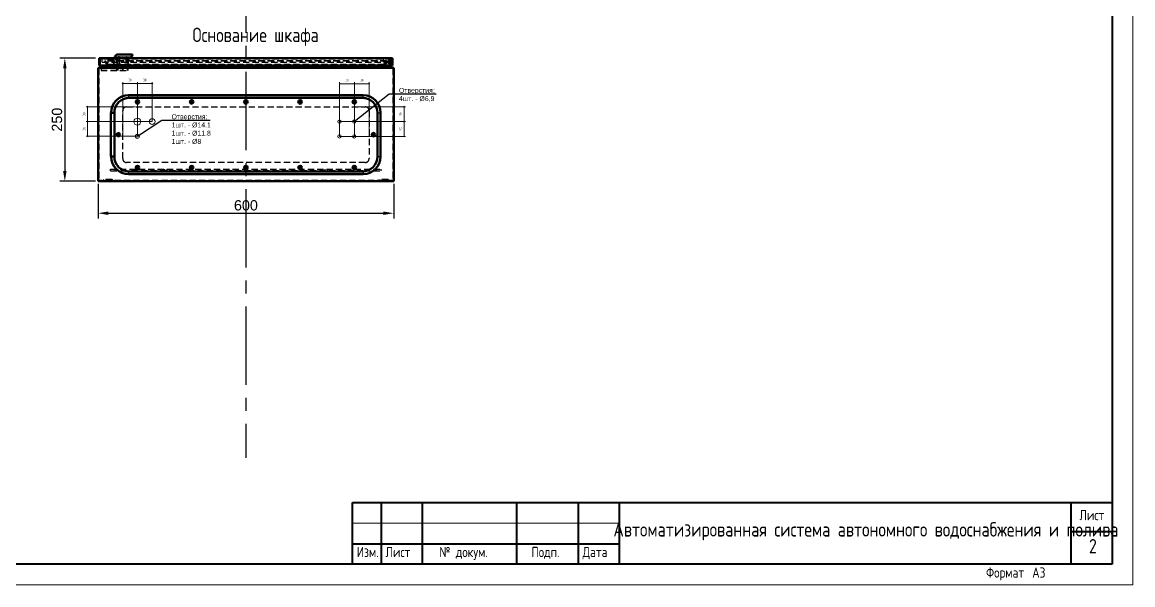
# Model space of a CAD drawing. Header units: millimetres. Extents: x 3520 to 8864, y 403 to 1747.
# Drawn here: x 5412 to 5682.5, y 667.8 to 804.8 of the extents above; entities that cross this region are included whole.
import ezdxf
from ezdxf import colors
from ezdxf.entities.mleader import LeaderData, LeaderLine
from ezdxf.math import Vec2, Vec3

# ---------------------------------------------------------------- set-up
doc = ezdxf.new("R2010")
doc.units = ezdxf.units.MM
for name, pattern in [('CENTER', [10.16, 6.35, -1.27, 1.27, -1.27]), ('CENTER2', [28.575, 19.05, -3.175, 3.175, -3.175]), ('DASHED', [19.05, 12.7, -6.35]), ('K5LT_BASIC', [0]), ('K5LT_THIN', [0])]:
    doc.linetypes.add(name, pattern=pattern)
for name, color, linetype, lineweight in [('AM_0', 7, 'Continuous', 50), ('AM_4', 3, 'Continuous', 25), ('AM_7', 7, 'CENTER', 25), ('AM_9', 6, 'DASHED', 25), ('Стерка', 7, 'Continuous', 15)]:
    doc.layers.add(name, color=color, linetype=linetype, lineweight=lineweight)
doc.layers.add('Ссылки', color=6, linetype='Continuous')
doc.styles.get("Standard").update_dxf_attribs({"font": 'arial.ttf'})
doc.styles.add('ГОСТ В', font='GOST_0.TTF', dxfattribs={"height": 3.5})
doc.styles.add('ГОСТ тип А', font='GOST_0.TTF', dxfattribs={"height": 3.5})
doc.dimstyles.new('ISO-25', dxfattribs={"dimtxt": 2.5, "dimasz": 2.5, "dimexe": 1.25, "dimexo": 0.625, "dimtad": 1, "dimtxsty": 'Standard', "dimcen": 2.5, "dimadec": 0, "dimazin": 0, "dimtfac": 1, "dimtmove": 0, "dimatfit": 3, "dimfxl": 1, "dimarcsym": 0})

# ---------------------------------------------------------------- blocks, each defined once
blk = doc.blocks.new('A3-2')
at = {"linetype": 'K5LT_THIN', "lineweight": 18}
for p, q in [((840, 297), (840, 0)), ((650, 15), (715, 15)), ((840, 0), (420, 0))]:
    blk.add_line(p, q, dxfattribs=at)
at = {"linetype": 'K5LT_BASIC', "lineweight": 40}
for p, q in [((835, 292), (835, 5)), ((650, 20), (835, 20)), ((650, 5), (650, 20)), ((657, 5), (657, 20)), ((667, 5), (667, 20)), ((690, 5), (690, 20)), ((705, 5), (705, 20)), ((715, 5), (715, 20)), ((825, 5), (825, 20)), ((825, 13), (835, 13)), ((650, 10), (657, 10)), ((657, 10), (667, 10)), ((667, 10), (690, 10)), ((690, 10), (705, 10)), ((705, 10), (715, 10)), ((835, 5), (440, 5))]:
    blk.add_line(p, q, dxfattribs=at)
at = {"char_height": 2.5, "attachment_point": 1, "style": 'ГОСТ тип А'}
for s, insert in [('Лист', (826.99, 18.23)), ('Изм.', (651.01, 9.23)), ('Лист', (658, 9.23)), ('№ докум.', (671.12, 9.23)), ('Подп.', (693.55, 9.23)), ('Дата', (706, 9.23)), ('Формат', (804.26, 4.23)), ('A3', (815.5, 4.23))]:
    blk.add_mtext(s, dxfattribs=dict(at, insert=insert))
blk = doc.blocks.new('1_1058_02_12__2__0_in_AE_1058_500__2__5')
at = {"layer": 'AM_7'}
for p, q in [((-165, -100.55), (-165, -103.85)), ((165, -100.55), (165, -103.85))]:
    blk.add_line(p, q, dxfattribs=at)
at = {"layer": 'AM_9'}
for p, q in [((-274.5, -103.7), (-274.5, -100.7)), ((-274.5, -100.7), (274.5, -100.7)), ((-274.5, -103.7), (274.5, -103.7)), ((-265, -103.7), (-265, -100.7)), ((-261, -103.7), (-261, -100.7)), ((-249, -103.7), (-249, -100.7)), ((-170, -100.7), (-170, -103.7)), ((-160, -103.7), (-160, -100.7)), ((160, -100.7), (160, -103.7)), ((170, -103.7), (170, -100.7)), ((249, -103.7), (249, -100.7)), ((261, -103.7), (261, -100.7)), ((265, -103.7), (265, -100.7)), ((274.5, -103.7), (274.5, -100.7))]:
    blk.add_line(p, q, dxfattribs=at)
blk = doc.blocks.new('2_1XXX_04_05_0_in_AE_1058_500__2__5')
at = {"layer": 'AM_0'}
for p, q in [((-237, 44), (237, 44)), ((-267, -75), (-267, 14)), ((267, 14), (267, -75)), ((237, -105), (-237, -105))]:
    blk.add_line(p, q, dxfattribs=at)
for centre in [(-220, 36), (-110, 36), (0, 36), (110, 36), (220, 36), (-259, -30.5), (259, -30.5), (-220, -97), (-110, -97), (0, -97), (110, -97), (220, -97)]:
    blk.add_circle(centre, 3.6, dxfattribs=at)
for centre, start, end in [((-237, 14), 90, 180), ((237, 14), 360, 90), ((-237, -75), 180, 270), ((237, -75), 270, 0)]:
    blk.add_arc(centre, 30, start, end, dxfattribs=at)
at = {"layer": 'AM_7'}
for p, q in [((-223.78, 36), (-216.22, 36)), ((-220, 32.22), (-220, 39.78)), ((-113.78, 36), (-106.22, 36)), ((-110, 32.22), (-110, 39.78)), ((-3.78, 36), (3.78, 36)), ((0, 32.22), (0, 39.78)), ((106.22, 36), (113.78, 36)), ((110, 32.22), (110, 39.78)), ((216.22, 36), (223.78, 36)), ((220, 32.22), (220, 39.78)), ((-262.78, -30.5), (-255.22, -30.5)), ((-259, -34.28), (-259, -26.72)), ((255.22, -30.5), (262.78, -30.5)), ((259, -34.28), (259, -26.72)), ((-223.78, -97), (-216.22, -97)), ((-220, -100.78), (-220, -93.22)), ((-113.78, -97), (-106.22, -97)), ((-110, -100.78), (-110, -93.22)), ((-3.78, -97), (3.78, -97)), ((0, -100.78), (0, -93.22)), ((106.22, -97), (113.78, -97)), ((110, -100.78), (110, -93.22)), ((216.22, -97), (223.78, -97)), ((220, -100.78), (220, -93.22))]:
    blk.add_line(p, q, dxfattribs=at)
blk = doc.blocks.new('3_1XXX_01_04_1_0_in_AE_1058_500__2__5')
at = {"layer": 'AM_7'}
blk.add_line((290.3, 106.575), (290.3, 104.925), dxfattribs=at)
blk = doc.blocks.new('4_1XXX_01_05_2_1_0_in_AE_1058_500__2__5')
at = {"layer": 'AM_7'}
blk.add_line((-250, 99.24), (-250, 111.56), dxfattribs=at)
blk = doc.blocks.new('5_1XXX_01_05_2_2_0_in_AE_1058_500__2__5')
at = {"layer": 'AM_0'}
for p, q in [((-266, 128), (-262, 132)), ((-266, 126), (-266, 128)), ((-234, 126), (-266, 126)), ((-265, 125), (-265, 126)), ((-262, 132), (-230, 132)), ((-235, 125), (-235, 126)), ((-230, 130), (-234, 126)), ((-230, 132), (-230, 130))]:
    blk.add_line(p, q, dxfattribs=at)
at = {"layer": 'AM_9'}
for p, q in [((-260.9, 111), (-264.2, 123.6)), ((-262.8, 124.8), (-260.4, 123.9)), ((-261, 127.5), (-256, 127.5)), ((-261, 127.5), (-261, 111)), ((-259, 111), (-259, 127.5)), ((-258, 127.2), (-257, 127.2)), ((-256, 111), (-256, 127.5)), ((-244, 127.5), (-239, 127.5)), ((-244, 127.5), (-244, 111)), ((-243, 127.2), (-242, 127.2)), ((-241, 127.5), (-241, 111)), ((-236.9, 123.8), (-240.2, 111)), ((-239.7, 124.5), (-238.2, 125)), ((-239, 127.5), (-239, 111)), ((-294, 104.1), (-250, 104.1)), ((-294, 104.1), (-294, 99.8)), ((-294, 99.8), (-240, 99.8)), ((-266.6, 104.1), (-264.6, 107.6)), ((-262.8, 108.6), (-261.9, 108.6)), ((-262.8, 104.1), (-262.8, 99.8)), ((-261.9, 106.5), (-261.9, 110.5)), ((-261.9, 110.5), (-239.1, 110.5)), ((-261.2, 106.5), (-261.9, 106.5)), ((-261.2, 106.5), (-261.2, 109.8)), ((-239.8, 109.8), (-261.2, 109.8)), ((-261.2, 108.6), (-260, 108.6)), ((-239, 111), (-261, 111)), ((-260.9, 109.8), (-260.9, 111)), ((-260, 109.8), (-260, 108.6)), ((-260, 104.1), (-260, 108.6)), ((-260, 104.1), (-260, 99.8)), ((-255, 111), (-255, 110.5)), ((-250, 104.1), (-250, 99.8)), ((-245, 110.5), (-245, 111)), ((-240.2, 109.8), (-240.2, 111)), ((-240, 99.8), (-240, 109.8)), ((-239.8, 100.5), (-239.8, 109.8)), ((-239.8, 109.3), (-239.1, 109.3)), ((-239.8, 108.1), (-239.1, 108.1)), ((-239.8, 100.5), (-239.1, 100.5)), ((-239.1, 100.5), (-239.1, 110.5))]:
    blk.add_line(p, q, dxfattribs=at)
for centre, radius, start, end in [((-263.2, 123.9), 1, 69.05, 194.75), ((-260, 124.8), 1, 249.05, 0), ((-258, 126.2), 1, 90, 180), ((-257, 126.2), 1, 360, 90), ((-243, 126.2), 1, 90, 180), ((-242, 126.2), 1, 360, 90), ((-240, 125.4), 1, 180, 287.55), ((-237.9, 124), 1, 95.6577, 107.55), ((-237.9, 124), 1, 345.25, 84.3423), ((-262.8, 106.6), 2, 90, 150)]:
    blk.add_arc(centre, radius, start, end, dxfattribs=at)
blk = doc.blocks.new('6_1058_01_01__2__0_in_AE_1058_500__2__5')
at = {"layer": 'AM_0'}
for p, q in [((-297.5, 125), (297.5, 125)), ((-297.5, 110), (-297.5, 125)), ((297.5, 110), (297.5, 125)), ((-297.5, 110), (297.5, 110))]:
    blk.add_line(p, q, dxfattribs=at)
at = {"layer": 'AM_9'}
for p, q in [((-295.5, 123), (-295.5, 110)), ((295.5, 123), (-295.5, 123)), ((-291.5, 116.5), (-291.5, 123)), ((-291.5, 116.5), (291.5, 116.5)), ((-279.5, 116.5), (-279.5, 123)), ((-270.6, 122), (-279.5, 122)), ((-268.6, 110.8), (-269.6, 121.1)), ((-268.6, 121.2), (-267.6, 110.9)), ((-261.1, 123), (-261.1, 125)), ((-238.9, 123), (-238.9, 125)), ((279.5, 116.5), (279.5, 123)), ((291.5, 116.5), (291.5, 123)), ((292.4, 121), (295.5, 121)), ((295.5, 119.5), (292.4, 119.5)), ((292.4, 114.1), (295.5, 114.1)), ((295.5, 123), (295.5, 110)), ((-255.5, 109), (-266.6, 109)), ((-255.5, 110), (-255.5, 109)), ((295.5, 112.7), (292.4, 112.7))]:
    blk.add_line(p, q, dxfattribs=at)
for centre, radius, start, end in [((-270.6, 121), 2, 5.7106, 90), ((-270.6, 121), 1, 5.7106, 90), ((292.4, 116.8), 2.7, 186.3794, 270), ((292.4, 116.8), 2.7, 90, 109.4712), ((-266.6, 111), 2, 185.7106, 270), ((-266.6, 111), 1, 185.7106, 270)]:
    blk.add_arc(centre, radius, start, end, dxfattribs=at)
blk = doc.blocks.new('7_1XXX_01_04_2_0_in_AE_1058_500__2__5')
at = {"layer": 'AM_0'}
for p, q in [((282.8, 110), (282.8, 108)), ((284.3, 106.5), (295.6, 106.5)), ((295.6, 106.5), (296.3, 105.8)), ((296.3, 105.8), (296.3, 105))]:
    blk.add_line(p, q, dxfattribs=at)
for radius, start in [(3, 201.0395), (1.5, 180)]:
    blk.add_arc((284.3, 108), radius, start, 270, dxfattribs=at)
at = {"layer": 'AM_7'}
for p, q in [((288, 116.8), (296.8, 116.8)), ((292.4, 112.4), (292.4, 121.2))]:
    blk.add_line(p, q, dxfattribs=at)
at = {"layer": 'AM_9'}
for p, q in [((281.9, 112.8), (285.4, 117.4)), ((286.8, 116.8), (282.8, 111.5)), ((286.4, 116.3), (285.6, 117.7)), ((286.4, 118.3), (290.4, 120.5)), ((291.1, 119.1), (286.8, 116.8)), ((288.3, 117.2), (289.8, 117)), ((281.3, 108), (281.3, 111)), ((282.8, 111.5), (282.8, 110)), ((286.7, 106.5), (288.2, 105)), ((292.4, 105), (293.9, 106.5))]:
    blk.add_line(p, q, dxfattribs=at)
for centre, radius, start, end in [((284.3, 111), 3, 143, 180), ((287.8, 115.6), 3, 118.1592, 143), ((292.4, 116.8), 4.15, 175, 118.1592), ((292.4, 116.8), 2.65, 175, 118.1592), ((284.3, 108), 3, 180, 201.0395)]:
    blk.add_arc(centre, radius, start, end, dxfattribs=at)
blk = doc.blocks.new('8_1058_01_00__2__0_in_AE_1058_500__2__5')
at = {"layer": 'AM_0'}
for p, q in [((-300, -125), (-300, 105)), ((-300, 105), (300, 105)), ((-281.5, 105), (-281.5, 110)), ((281.5, 110), (281.5, 105)), ((300, 105), (300, -125)), ((238, 49.5), (-238, 49.5)), ((-273.8, 14), (-267, 14)), ((-273.8, 14), (-273.8, -75)), ((273.5, 14), (273.5, -75)), ((-273.8, -75), (-267, -75)), ((238, -110.5), (-238, -110.5)), ((300, -125), (-300, -125))]:
    blk.add_line(p, q, dxfattribs=at)
for centre, start, end in [((-238, 14), 90, 180), ((238, 14), 0, 90), ((-238, -75), 180, 270), ((238, -75), 270, 360)]:
    blk.add_arc(centre, 35.5, start, end, dxfattribs=at)
at = {"layer": 'AM_4'}
for p, q in [((-238, 49.5), (-238, 44)), ((238, 44), (238, 49.5)), ((267, 14), (273.5, 14)), ((267, -75), (273.5, -75)), ((-238, -110.5), (-238, -105)), ((238, -105), (238, -110.5))]:
    blk.add_line(p, q, dxfattribs=at)
at = {"layer": 'AM_7'}
for p, q in [((-280, -121.3), (-280, -125.2)), ((280, -121.3), (280, -125.2))]:
    blk.add_line(p, q, dxfattribs=at)
at = {"layer": 'AM_9'}
for p, q in [((-286.6, 118.4), (-285.4, 119.3)), ((286.6, 118.4), (-286.6, 118.4)), ((-281.5, 111.2), (-286.6, 118.4)), ((-285.4, 119.3), (-280, 111.7)), ((285.4, 119.3), (-285.4, 119.3)), ((280, 111.7), (285.4, 119.3)), ((286.6, 118.4), (281.5, 111.2)), ((285.4, 119.3), (286.6, 118.4)), ((298.5, 103.5), (-298.5, 103.5)), ((-298.5, 103.5), (-298.5, -123.5)), ((-281.5, 110), (-281.5, 111.2)), ((281.5, 111.2), (-281.5, 111.2)), ((280, 111.7), (-280, 111.7)), ((-280, 111.7), (-280, 103.5)), ((280, 103.5), (280, 111.7)), ((281.5, 111.2), (281.5, 110)), ((298.5, 103.5), (298.5, -123.5)), ((238, 49.9), (-238, 49.9)), ((-238, 49.5), (-238, 49.9)), ((238, 49.9), (238, 49.5)), ((-242, 26), (242, 26)), ((-238, 44), (-238, 42.6)), ((238, 43), (-238, 43)), ((238, 42.6), (-238, 42.6)), ((238, 42.6), (238, 44)), ((-273.8, 14), (-274.2, 14)), ((-274.2, 14), (-274.2, -75)), ((-267.3, 14), (-267.3, -75)), ((-267, 14), (-266.6, 14)), ((-266.9, 14), (-266.9, -75)), ((-250, -79), (-250, 18)), ((250, 18), (250, -79)), ((266.6, 14), (266.6, -75)), ((266.6, 14), (267, 14)), ((273.9, 14), (273.5, 14)), ((273.9, 14), (273.9, -75)), ((-273.8, -75), (-274.2, -75)), ((-267, -75), (-266.6, -75)), ((242, -87), (-242, -87)), ((266.6, -75), (267, -75)), ((273.9, -75), (273.5, -75)), ((238, -103.6), (-238, -103.6)), ((-238, -105), (-238, -103.6)), ((238, -104), (-238, -104)), ((-238, -110.5), (-238, -110.9)), ((238, -110.9), (-238, -110.9)), ((238, -103.6), (238, -105)), ((238, -110.9), (238, -110.5)), ((298.5, -123.5), (-298.5, -123.5)), ((-288.6, -121.5), (-290.6, -123.5)), ((-288, -123), (-290, -125)), ((-271.4, -121.5), (-288.6, -121.5)), ((-272, -123), (-288, -123)), ((-284.4, -121.5), (-284.4, -123)), ((-275.6, -123), (-275.6, -121.5)), ((-270, -125), (-272, -123)), ((-269.4, -123.5), (-271.4, -121.5)), ((271.4, -121.5), (269.4, -123.5)), ((272, -123), (270, -125)), ((288.6, -121.5), (271.4, -121.5)), ((288, -123), (272, -123)), ((275.6, -121.5), (275.6, -123)), ((284.4, -123), (284.4, -121.5)), ((290, -125), (288, -123)), ((290.6, -123.5), (288.6, -121.5))]:
    blk.add_line(p, q, dxfattribs=at)
for centre, radius, start, end in [((-238, 14), 35.9, 90, 180), ((238, 14), 35.9, 0, 90), ((-238, 14), 29, 90, 180), ((-238, 14), 28.6, 90, 180), ((-242, 18), 8, 90, 180), ((238, 14), 29, 0, 90), ((238, 14), 28.6, 0, 90), ((242, 18), 8, 0, 90), ((-238, -75), 35.9, 180, 270), ((-238, -75), 29, 180, 270), ((-238, -75), 28.6, 180, 270), ((-242, -79), 8, 180, 270), ((238, -75), 29, 270, 360), ((238, -75), 35.9, 270, 360), ((238, -75), 28.6, 270, 360), ((242, -79), 8, 270, 360)]:
    blk.add_arc(centre, radius, start, end, dxfattribs=at)
blk = doc.blocks.new('_None')
blk = doc.blocks.new('*D69')
at = {"layer": 'Defpoints', "color": 0, "transparency": 16777216}
for p in [(5430.52, 766.06), (5502.52, 766.06), (5502.52, 758.27)]:
    blk.add_point(p, dxfattribs=at)
at = {"layer": 'Стерка', "color": 0, "lineweight": -2, "transparency": 16777216}
for p, q in [((5430.52, 765.44), (5430.52, 757.02)), ((5502.52, 765.44), (5502.52, 757.02)), ((5433.02, 758.27), (5500.02, 758.27))]:
    blk.add_line(p, q, dxfattribs=at)
at = {"layer": 'Стерка', "color": 0, "transparency": 16777216}
for points in [[(5433.02, 758.69), (5433.02, 757.86), (5430.52, 758.27)], [(5500.02, 758.69), (5500.02, 757.86), (5502.52, 758.27)]]:
    blk.add_solid(points, dxfattribs=at)
at = {"layer": 'Стерка', "color": 0, "transparency": 16777216, "insert": (5466.52, 760.18), "char_height": 2.5, "width": 4.505, "attachment_point": 5}
blk.add_mtext('600', dxfattribs=at)
blk = doc.blocks.new('*D70')
at = {"layer": 'Defpoints', "color": 0, "transparency": 16777216}
for p in [(5430.52, 796.06), (5422.42, 766.06), (5430.52, 766.06)]:
    blk.add_point(p, dxfattribs=at)
at = {"layer": 'Стерка', "color": 0, "lineweight": -2, "transparency": 16777216}
for p, q in [((5429.89, 796.06), (5421.17, 796.06)), ((5422.42, 793.56), (5422.42, 768.56)), ((5429.89, 766.06), (5421.17, 766.06))]:
    blk.add_line(p, q, dxfattribs=at)
at = {"layer": 'Стерка', "color": 0, "transparency": 16777216}
for points in [[(5422, 793.56), (5422.84, 793.56), (5422.42, 796.06)], [(5422, 768.56), (5422.84, 768.56), (5422.42, 766.06)]]:
    blk.add_solid(points, dxfattribs=at)
at = {"layer": 'Стерка', "color": 0, "transparency": 16777216, "insert": (5420.52, 781.06), "char_height": 2.5, "attachment_point": 5, "rotation": 90}
blk.add_mtext('250', dxfattribs=at)

msp = doc.modelspace()

# ---------------------------------------------------------------- linework, layer by layer
at = {"linetype": 'CENTER2'}
msp.add_line((5466.517, 935.544, 1518.358), (5466.517, 698.721, 1518.358), dxfattribs=at)
at = {"layer": 'Стерка', "color": 7}
for p, q in [((5436.39, 789.713, 1518.358), (5436.644, 789.967, 1518.358)), ((5436.517, 777.376, 1518.358), (5436.517, 790.2, 1518.358)), ((5436.517, 789.84, 1518.358), (5440.117, 789.84, 1518.358)), ((5439.97, 789.713, 1518.358), (5440.224, 789.967, 1518.358)), ((5440.097, 777, 1518.358), (5440.097, 790.2, 1518.358)), ((5440.097, 789.84, 1518.358), (5443.697, 789.84, 1518.358)), ((5443.57, 789.713, 1518.358), (5443.824, 789.967, 1518.358)), ((5443.697, 780.976, 1518.358), (5443.697, 790.2, 1518.358)), ((5489.318, 776.981, 1518.358), (5489.338, 790.181, 1518.358)), ((5492.938, 789.821, 1518.358), (5489.338, 789.821, 1518.358)), ((5493.065, 789.693, 1518.358), (5492.811, 789.948, 1518.358)), ((5496.518, 789.821, 1518.358), (5492.918, 789.821, 1518.358)), ((5492.938, 776.981, 1518.358), (5492.938, 790.181, 1518.358)), ((5496.646, 789.693, 1518.358), (5496.391, 789.948, 1518.358)), ((5496.518, 777.356, 1518.358), (5496.518, 790.181, 1518.358)), ((5439.617, 784.2, 1518.358), (5427.617, 784.2, 1518.358)), ((5428.104, 784.073, 1518.358), (5427.85, 784.327, 1518.358)), ((5427.977, 777, 1518.358), (5427.977, 784.2, 1518.358)), ((5443.697, 784.2, 1518.358), (5443.697, 780.6, 1518.358)), ((5493.418, 784.181, 1518.358), (5505.418, 784.181, 1518.358)), ((5504.931, 784.053, 1518.358), (5505.185, 784.308, 1518.358)), ((5505.058, 776.981, 1518.358), (5505.058, 784.181, 1518.358)), ((5443.697, 780.6, 1518.358), (5427.617, 780.6, 1518.358)), ((5428.104, 780.473, 1518.358), (5427.85, 780.727, 1518.358)), ((5489.318, 780.581, 1518.358), (5505.418, 780.581, 1518.358)), ((5504.931, 780.453, 1518.358), (5505.185, 780.708, 1518.358)), ((5439.617, 777, 1518.358), (5427.617, 777, 1518.358)), ((5428.104, 776.873, 1518.358), (5427.85, 777.127, 1518.358)), ((5436.517, 777, 1518.358), (5440.097, 777, 1518.358)), ((5489.318, 776.981, 1518.358), (5505.418, 776.981, 1518.358)), ((5504.931, 776.853, 1518.358), (5505.185, 777.108, 1518.358))]:
    msp.add_line(p, q, dxfattribs=at)
for centre, radius in [((5440.097, 780.6, 1518.358), 0.846), ((5443.697, 780.6, 1518.358), 0.708), ((5489.318, 780.581, 1518.358), 0.414), ((5492.918, 780.581, 1518.358), 0.414), ((5440.097, 777, 1518.358), 0.48), ((5489.318, 776.981, 1518.358), 0.414), ((5492.918, 776.981, 1518.358), 0.414)]:
    msp.add_circle(centre, radius, dxfattribs=at)

# ---------------------------------------------------------------- block references
msp.add_blockref('A3-2', (4842.516, 667.785, 1518.358))
at = {"xscale": 0.12, "yscale": 0.12, "zscale": 0.12}
for name in ['8_1058_01_00__2__0_in_AE_1058_500__2__5', '6_1058_01_01__2__0_in_AE_1058_500__2__5', '5_1XXX_01_05_2_2_0_in_AE_1058_500__2__5', '7_1XXX_01_04_2_0_in_AE_1058_500__2__5', '4_1XXX_01_05_2_1_0_in_AE_1058_500__2__5', '3_1XXX_01_04_1_0_in_AE_1058_500__2__5', '2_1XXX_04_05_0_in_AE_1058_500__2__5', '1_1058_02_12__2__0_in_AE_1058_500__2__5']:
    msp.add_blockref(name, (5466.517, 781.061, 1518.358), dxfattribs=at)

# ---------------------------------------------------------------- texts
at = {"color": 7, "linetype": 'Continuous', "lineweight": 15, "attachment_point": 5, "style": 'ГОСТ В'}
for s, insert, char_height, width in [('{\\C256;Основание шкафа}', (5468.887, 801.241, 1518.358), 3.5, 80), ('{\\C256;30}', (5438.307, 790.716, 1518.358), 0.6, 3.58027), ('{\\C256;30}', (5441.887, 790.716, 1518.358), 0.6, 3.58027), ('{\\C256;30}', (5491.148, 790.696, 1518.358), 0.6, 3.58027), ('{\\C256;30}', (5494.728, 790.696, 1518.358), 0.6, 3.58027), ('\\pxqc;{\\C256;Автоматизированная система автономного водоснабжения и полива}', (5617.516, 680.797, 1518.358), 3.5, 120)]:
    msp.add_mtext(s, dxfattribs=dict(at, insert=insert, char_height=char_height, width=width))
at = {"color": 7, "linetype": 'Continuous', "lineweight": 15, "char_height": 0.6, "width": 3.6, "attachment_point": 5, "rotation": 90, "style": 'ГОСТ В'}
for insert in [(5427.101, 782.4, 1518.358), (5504.182, 782.381, 1518.358), (5427.101, 778.8, 1518.358), (5504.182, 778.781, 1518.358)]:
    msp.add_mtext('{\\C256;30}', dxfattribs=dict(at, insert=insert))
at = {"layer": 'Стерка', "color": 7, "insert": (5672.799, 677.184, 1518.358), "char_height": 3.5, "attachment_point": 5, "style": 'ГОСТ тип А'}
msp.add_mtext_dynamic_manual_height_columns('2', width=10, gutter_width=17.5, heights=[0], dxfattribs=at)

# ---------------------------------------------------------------- dimensions: what is measured, and where the dimension line sits
at = {"layer": 'Стерка', "color": 7}
dim = msp.add_linear_dim(base=(5422.419, 766.061, 1518.358), p1=(5430.517, 796.061, 1518.358), p2=(5430.517, 766.061, 1518.358), angle=90, text='250', dimstyle='ISO-25', dxfattribs=at)
dim.commit()
dim.dimension.update_dxf_attribs({"geometry": '*D70', "text_midpoint": (5422.419, 781.061, 1518.358), "dimtype": 160})
dim = msp.add_linear_dim(base=(5502.517, 758.274, 1518.358), p1=(5430.517, 766.061, 1518.358), p2=(5502.517, 766.061, 1518.358), text='600', dimstyle='ISO-25', dxfattribs=at)
dim.commit()
dim.dimension.update_dxf_attribs({"geometry": '*D69', "text_midpoint": (5466.517, 758.274, 1518.358), "dimtype": 160})

# ---------------------------------------------------------------- leaders
at = {"layer": 'Ссылки'}
ml = msp.add_multileader_mtext('Standard', dxfattribs=at)
ml.set_content('Отверстия:\\P4шт. - %%C6,9', color=256)
ml.set_leader_properties()
ml.set_arrow_properties(name='NONE')
ml.build(insert=Vec2(0, 0))
ml.multileader.update_dxf_attribs({"text_left_attachment_type": 6, "dogleg_length": 0, "arrow_head_size": 4.8})
ctx = ml.context
ctx.base_point, ctx.char_height, ctx.arrow_head_size, ctx.landing_gap_size, ctx.plane_origin = Vec3(5501.389, 787.349, 1518.358), 1.2, 4.8, 2.4, Vec3(5507.597, 788.585, 1518.358)
ctx.left_attachment = 6
notes = []
notes.append((ctx, [(1, (1, 1, 0), (5501.389, 787.349, 1518.358), (1, 0), 0, [(0, [(5492.918, 780.581, 1518.358)], 0, [])])]))
ctx.mtext.insert, ctx.mtext.flow_direction = Vec3(5503.789, 788.789, 1518.358), 5
ml = msp.add_multileader_mtext('Standard', dxfattribs=at)
ml.set_content('Отверстия:\\P1шт. - %%C14.1\\P1шт. - %%C11.8\\P1шт. - %%C8', color=256)
ml.set_leader_properties()
ml.set_arrow_properties(name='NONE')
ml.build(insert=Vec2(0, 0))
ml.multileader.update_dxf_attribs({"text_left_attachment_type": 6, "dogleg_length": 0, "arrow_head_size": 4.8})
ctx = ml.context
ctx.base_point, ctx.char_height, ctx.arrow_head_size, ctx.landing_gap_size, ctx.plane_origin = Vec3(5446.012, 780.93, 1518.358), 1.2, 4.8, 2.4, Vec3(5455.488, 782.167, 1518.358)
ctx.left_attachment = 6
notes.append((ctx, [(1, (1, 1, 0), (5446.012, 780.93, 1518.358), (1, 0), 0, [(0, [(5440.097, 777, 1518.358)], 0, [])])]))
ctx.mtext.insert, ctx.mtext.flow_direction = Vec3(5448.412, 782.37, 1518.358), 5
for ctx, leaders in notes:
    for number, flags, end, landing, length, lines in leaders:
        leader = LeaderData()
        leader.index, (leader.has_last_leader_line, leader.has_dogleg_vector, leader.attachment_direction) = number, flags
        leader.last_leader_point, leader.dogleg_vector, leader.dogleg_length = Vec3(end), Vec3(landing), length
        for number, points, colour, breaks in lines:
            line = LeaderLine()
            line.index, line.vertices, line.color, line.breaks = number, Vec3.list(points), colors.encode_raw_color(colour), breaks
            leader.lines.append(line)
        ctx.leaders.append(leader)

doc.saveas('drawing.dxf')
